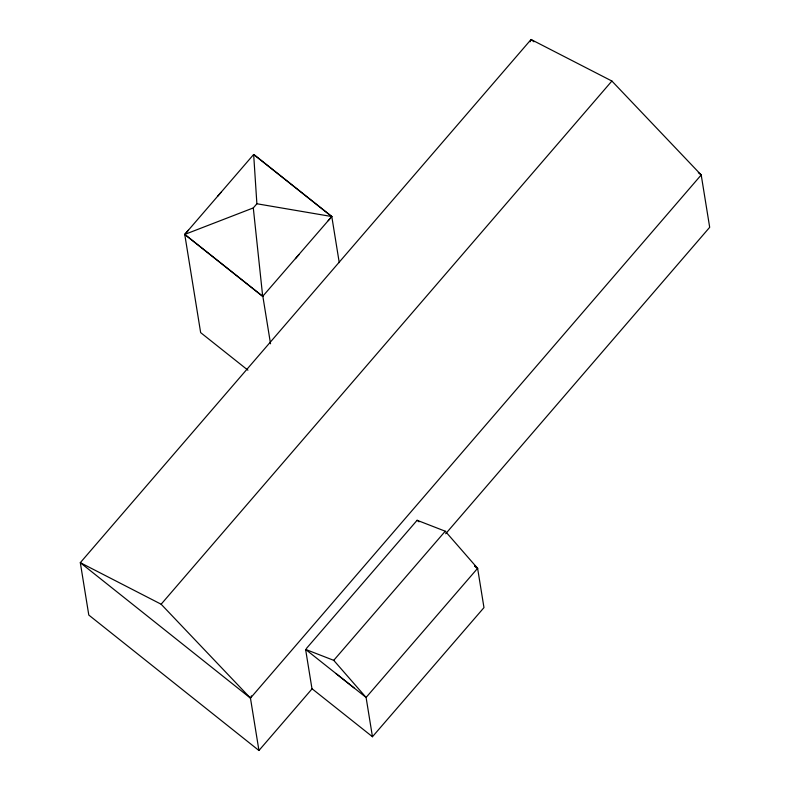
<?xml version="1.0" encoding="UTF-8"?>
<svg xmlns="http://www.w3.org/2000/svg" width="790" height="790" viewBox="0 0 790 790"><rect width="100%" height="100%" fill="white"/><g stroke="black" fill="none" stroke-linecap="round" stroke-linejoin="round"><path stroke-width="1.19" d="M312.06 688.841L258.942 750.5L250.46 698.123L251.427 695.852M530.1 41.771L531.068 39.5L611.894 81.034L701.204 174.946L709.687 227.313L445.678 533.754M270.536 343.778L262.882 296.497L184.751 234.423L253.659 154.475L256.878 203.761L255.091 205.844L253.294 207.928L184.751 234.423L200.65 332.62L247.922 370.174M262.695 296.349L331.79 216.539L253.827 154.524M328.196 220.706L331.79 216.539L253.847 154.623M533.951 41.791L531.068 39.5L80.313 562.678L161.14 604.222L611.894 81.034M258.942 750.5L88.796 615.055L80.313 562.678L250.46 698.123L701.204 174.946L698.321 172.645M217.487 196.443L221.072 192.276M188.336 230.265L184.751 234.423L262.882 296.497M295.46 258.685L299.054 254.528M306.411 648.481L417.12 520.284L445.254 531.216L477.614 568.326L483.974 607.609L372.455 736.734L311.971 688.683L305.602 649.41L333.736 660.341L366.096 697.452L372.455 736.734M333.736 660.341L445.254 531.216M474.82 566.114L477.614 568.326L366.096 697.452L305.602 649.41M256.878 203.761L331.79 216.539L339.246 262.606M417.12 520.284L419.046 521.805M474.731 566.045L477.614 568.326M335.849 673.426L353.999 687.843M161.14 604.222L250.46 698.123M253.294 207.928L262.685 296.26"/></g></svg>
